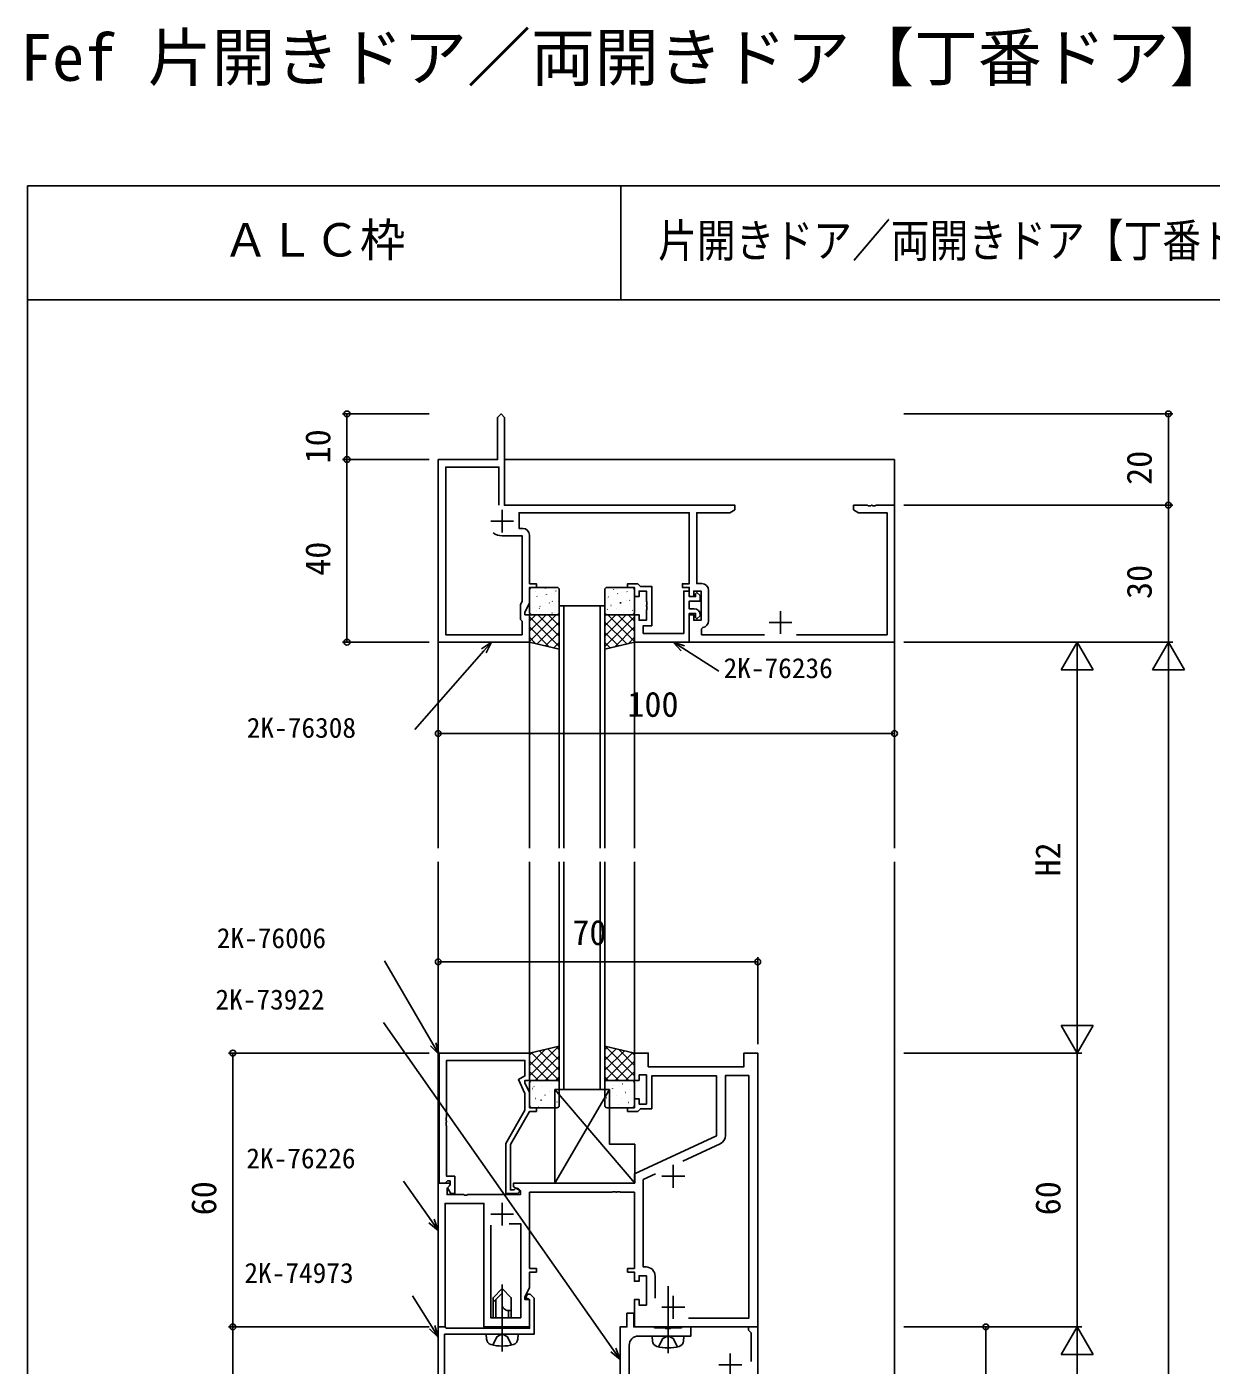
# Model space of a CAD drawing. Units: millimetres, scale not verified. Extents: x -437 to 438, y -344 to 341.
# Drawn here: x -436.9 to -177.3, y 47.9 to 341.1 of the extents above; entities that cross this region are included whole.
import ezdxf
from ezdxf.enums import TextEntityAlignment as Align

# ---------------------------------------------------------------- set-up
doc = ezdxf.new("R2010")
doc.units = ezdxf.units.MM
doc.header["$LTSCALE"] = 2
for name, color, linetype in [('0-1_USER1', 3, 'Continuous'), ('0-2_YKK_11', 7, 'Continuous'), ('0-3_YKK_12', 2, 'Continuous'), ('0-4_YKK_13', 4, 'Continuous'), ('0-6_YKK_D', 6, 'Continuous'), ('0-7_YKK_ZWAK', 7, 'Continuous')]:
    doc.layers.add(name, color=color, linetype=linetype)
doc.styles.add('ＭＳ ゴシック', font='')
doc.styles.get('ＭＳ ゴシック').set_extended_font_data('MS Gothic')

msp = doc.modelspace()

# ---------------------------------------------------------------- linework, layer by layer
at = {"layer": '0-2_YKK_11'}
for p, q in [((-332.7, 235.3), (-332.7, 230.3)), ((-335.2, 232.8), (-330.2, 232.8)), ((-287.47, 217.63), (-287.47, 210.97)), ((-271.7, 213.1), (-271.7, 208.1)), ((-274.2, 210.6), (-269.2, 210.6)), ((-284.925, 96.426), (-293.077, 92.624)), ((-295.2, 91.8), (-295.2, 86.8)), ((-297.7, 89.3), (-292.7, 89.3)), ((-332.7, 83.5), (-332.7, 78.5)), ((-335.2, 81), (-330.2, 81)), ((-299.17, 67.43), (-299.17, 62.6)), ((-295.2, 63.1), (-295.2, 58.1)), ((-297.7, 60.6), (-292.7, 60.6)), ((-304.85, 40.3), (-304.85, 52.3)), ((-282.7, 50.5), (-282.7, 45.5)), ((-285.2, 48), (-280.2, 48))]:
    msp.add_line(p, q, dxfattribs=at)
for points in [[(-326.7, 229.73), (-326.7, 219.1), (-325.2, 219.1), (-325.2, 218.3), (-326.7, 218.3), (-326.7, 214.945), (-327.7, 212.8), (-327.7, 212.3), (-326.7, 212.3), (-326.7, 206.3), (-346.7, 206.3), (-346.7, 246.3), (-333.7, 246.3), (-333.7, 255.55), (-332.95, 256.3), (-332.2, 255.55), (-332.2, 236.3), (-281.7, 236.3), (-281.7, 235.3), (-282.791, 234.67), (-290.07, 234.67), (-290.07, 219.13), (-288.97, 219.13)], [(-333.4, 236.3), (-333.4, 244.67), (-345.07, 244.67), (-345.07, 207.93), (-328.33, 207.93), (-328.33, 210.93), (-328.7, 211.3), (-328.7, 214.512), (-328.33, 215.306), (-328.33, 229.6), (-332.7, 229.6)], [(-268.164, 207.93), (-248.33, 207.93), (-248.33, 234.67), (-254.609, 234.67), (-255.7, 235.3), (-255.7, 236.3), (-252.658, 236.3), (-252.475, 236.18), (-251.925, 236.18), (-251.742, 236.3), (-251.658, 236.3), (-251.475, 236.18), (-250.925, 236.18), (-250.742, 236.3), (-246.7, 236.3), (-246.7, 206.3), (-291.7, 206.3), (-291.7, 212.3), (-290.7, 212.3), (-290.7, 211.1), (-289.1, 211.1), (-289.1, 217.5), (-290.7, 217.5), (-290.7, 216.3), (-291.7, 216.3), (-291.7, 218.3), (-293.2, 218.3), (-293.2, 219.1), (-291.7, 219.1), (-291.7, 234.67), (-329, 234.67), (-329, 231.23), (-328.2, 231.23)], [(-291.7, 206.3), (-303.7, 206.3), (-303.7, 212.3), (-302.7, 212.3), (-302.7, 211.1), (-301.1, 211.1), (-301.1, 213.342), (-300.98, 213.525), (-300.98, 214.075), (-301.1, 214.258), (-301.1, 214.342), (-300.98, 214.525), (-300.98, 215.075), (-301.1, 215.258), (-301.1, 217.5), (-302.7, 217.5), (-302.7, 216.3), (-303.7, 216.3), (-303.7, 218.3), (-305.2, 218.3), (-305.2, 219.1), (-303, 219.1), (-302.7, 218.8), (-302.4, 218.5), (-299.9, 218.5), (-299.9, 209.9), (-301.77, 209.9), (-301.77, 208.23), (-292.9, 208.23), (-292.9, 217.5), (-291.7, 217.5), (-291.7, 216.3), (-290.3, 216.3), (-290.3, 216.9), (-290, 217.2), (-289.3, 216.5), (-289.3, 215.3), (-291.7, 215.3), (-291.7, 213.6), (-290.6, 213.6)], [(-289.3, 212.3), (-289.3, 212.1), (-290, 211.4), (-290.3, 211.7), (-290.3, 212.6), (-291.7, 212.6), (-291.7, 206.3)], [(-288.745, 209.487), (-289, 209.19), (-289, 207.93), (-275.236, 207.93)], [(-276.7, 56.3), (-276.7, 116.3), (-279.7, 116.3), (-279.7, 113.3), (-300.7, 113.3), (-300.7, 116.3), (-303.7, 116.3), (-303.7, 110.3), (-302.7, 110.3), (-302.7, 111.5), (-301.1, 111.5), (-301.1, 105.1), (-302.7, 105.1), (-302.7, 106.3), (-303.7, 106.3), (-303.7, 104.3), (-305.2, 104.3), (-305.2, 103.5), (-303, 103.5), (-302.7, 103.8), (-302.4, 104.1), (-299.9, 104.1), (-299.9, 111.3), (-285.7, 111.3), (-285.7, 98.194), (-303.7, 89.8), (-303.7, 87.8), (-330.2, 87.8), (-330.2, 87), (-328.7, 86.134), (-328.7, 85.3), (-340.242, 85.3), (-340.425, 85.18), (-340.975, 85.18), (-341.158, 85.3), (-344.77, 85.3), (-344.77, 86.706), (-344.064, 87.412), (-344.224, 87.8), (-346.7, 87.8)], [(-346.5, 116.3), (-346.5, 87.8), (-345.17, 87.8), (-344.87, 88.1), (-344.67, 88.3), (-344.1, 88.3), (-344.1, 87.374), (-344.674, 86.8), (-343.923, 85.5), (-343.1, 85.5), (-343.1, 89.3), (-344.87, 89.3), (-344.87, 100.342), (-344.99, 100.525), (-344.99, 101.075), (-344.87, 101.258), (-344.87, 101.342), (-344.99, 101.525), (-344.99, 102.075), (-344.87, 102.258), (-344.87, 114.67), (-327.7, 114.67), (-327.7, 111.3), (-329.12, 110.48), (-327.7, 107.434), (-327.7, 103.768), (-331.9, 96.493), (-331.9, 85.5), (-329.5, 85.5)], [(-329.999, 86.433), (-330.248, 86.3), (-330.9, 86.3), (-330.9, 96.225), (-326.7, 103.5), (-325.2, 103.5), (-325.2, 104.3), (-326.7, 104.3), (-326.7, 107.655), (-327.7, 109.8), (-327.7, 110.3), (-326.7, 110.3), (-326.7, 116.3), (-346.5, 116.3)], [(-291.837, 58.23), (-278.63, 58.23), (-278.63, 111.37), (-283.77, 111.37), (-283.77, 98.238)], [(-299.111, 89.81), (-301.77, 88.57), (-301.77, 69.43), (-301.17, 69.43)], [(-346.7, 87.8), (-346.7, 56.3), (-345.2, 56.3), (-345.2, 83.37), (-336.7, 83.37), (-336.7, 56.3), (-326.7, 56.3), (-326.7, 62.3), (-327.7, 62.3), (-327.7, 62.8), (-326.7, 64.945), (-326.7, 68.3), (-325.2, 68.3), (-325.2, 69.1), (-326.7, 69.1), (-326.7, 85.8), (-308.658, 85.8), (-308.475, 85.92), (-307.925, 85.92), (-307.742, 85.8), (-307.658, 85.8), (-307.475, 85.92), (-306.925, 85.92), (-306.742, 85.8), (-303.7, 85.8), (-303.7, 69.1), (-305.2, 69.1), (-305.2, 68.3), (-303.7, 68.3), (-303.7, 66.3), (-302.7, 66.3), (-302.7, 67.5), (-301.1, 67.5), (-301.1, 61.1), (-302.7, 61.1), (-302.7, 62.3), (-303.7, 62.3), (-303.7, 56.3), (-276.7, 56.3)], [(-331.15, 78.9), (-328.63, 78.9), (-328.63, 58.3), (-335.2, 58.3), (-335.2, 78.6)], [(-345.5, 37.3), (-345.5, 36.3), (-346.7, 36.3), (-346.7, 56.3), (-345.3, 56.3), (-345.106, 56.15), (-344.913, 56), (-326.7, 56), (-326.7, 62.2), (-327, 62.5), (-327.373, 62.5), (-327.512, 62.719), (-327.148, 63.5), (-326.586, 63.5), (-325.7, 62.614), (-325.7, 54.7), (-345.3, 54.7), (-345.3, 41), (-340.4, 41)], [(-302.85, 54.3), (-291.35, 54.3), (-291.35, 56.3), (-293.177, 56.3), (-293.35, 56.2), (-293.523, 56.1), (-295.679, 56.1), (-295.871, 55.957), (-296.829, 55.957), (-297.021, 56.1), (-299.177, 56.1), (-299.35, 56.2), (-299.523, 56.3), (-303.85, 56.3), (-303.85, 59.3), (-305.35, 59.3), (-305.35, 56.3), (-306.85, 56.3), (-306.85, 42.3)], [(-278.1, 48.7), (-278.1, 55), (-278.4, 55.3), (-278.7, 55.6), (-278.7, 56.3), (-276.7, 56.3), (-276.7, 36.3)]]:
    msp.add_lwpolyline(points, dxfattribs=at)
for centre, radius, start, end in [((-332.7, 232.8), 3.2, 231.63348, 269.99999), ((-328.2, 229.73), 1.5, 0.00001, 89.99999), ((-288.97, 217.63), 1.5, 0.00001, 89.99999), ((-290.6, 212.3), 1.3, 0.00001, 89.99999), ((-288.97, 210.97), 1.5, 278.62693, 360), ((-285.77, 98.238), 2, 295.00002, 0.00002), ((-329.5, 86.1), 0.6, 270.00003, 146.25104), ((-301.17, 67.43), 2, 0.00001, 89.99999), ((-302.85, 52.3), 2, 90.00001, 179.99999)]:
    msp.add_arc(centre, radius, start, end, dxfattribs=at)
at = {"layer": '0-3_YKK_12'}
for p, q in [((-346.7, 246.3), (-346.7, 161.2)), ((-334, 246.3), (-346.7, 246.3)), ((-246.7, 246.3), (-332.2, 246.3)), ((-246.7, 161.2), (-246.7, 246.3)), ((-310.198, 214.299), (-320.2, 214.299)), ((-320.2, 161.2), (-320.2, 214.299)), ((-319.2, 214.299), (-319.2, 161.2)), ((-311.2, 161.2), (-311.2, 214.299)), ((-310.2, 214.299), (-310.2, 161.2)), ((-326.7, 161.2), (-326.7, 206.3)), ((-303.7, 161.2), (-303.7, 206.3)), ((-346.7, 158.2), (-346.7, 34.83)), ((-326.7, 116.1), (-326.7, 158.2)), ((-320.2, 108.3), (-320.2, 158.2)), ((-319.2, 158.2), (-319.2, 108.3)), ((-311.2, 108.3), (-311.2, 158.2)), ((-310.2, 158.2), (-310.2, 108.3)), ((-303.7, 116.1), (-303.7, 158.2)), ((-246.7, -109.2), (-246.7, 158.2)), ((-310.2, 108.3), (-320.2, 108.3))]:
    msp.add_line(p, q, dxfattribs=at)
at = {"layer": '0-4_YKK_13'}
for p, q in [((-326.698, 217.799), (-326.698, 212.799)), ((-320.698, 218.299), (-326.198, 218.299)), ((-325.656, 218.253), (-325.612, 218.229)), ((-325.344, 217.449), (-325.337, 217.441)), ((-323.211, 218.155), (-323.165, 218.067)), ((-320.964, 217.53), (-320.92, 217.506)), ((-320.198, 212.799), (-320.198, 217.799)), ((-310.2, 212.799), (-310.2, 217.799)), ((-309.7, 218.299), (-304.2, 218.299)), ((-308.294, 217.896), (-308.248, 217.808)), ((-307.747, 217.873), (-307.741, 217.865)), ((-305.349, 217.381), (-305.305, 217.357)), ((-303.72, 217.39), (-303.713, 217.382)), ((-303.7, 217.799), (-303.7, 212.799)), ((-325.065, 216.364), (-325.021, 216.34)), ((-324.422, 214.172), (-324.378, 214.148)), ((-323.136, 214.983), (-323.129, 214.976)), ((-322.988, 216.796), (-322.944, 216.772)), ((-322.397, 214.906), (-322.353, 214.882)), ((-321.705, 215.304), (-321.658, 215.215)), ((-321.316, 216.966), (-321.31, 216.959)), ((-320.32, 215.338), (-320.277, 215.315)), ((-309.533, 215.853), (-309.527, 215.845)), ((-309.45, 216.214), (-309.406, 216.19)), ((-308.859, 214.324), (-308.815, 214.3)), ((-307.425, 216.948), (-307.381, 216.924)), ((-306.788, 215.045), (-306.741, 214.956)), ((-306.782, 214.757), (-306.738, 214.733)), ((-305.539, 215.407), (-305.532, 215.4)), ((-304.757, 215.491), (-304.713, 215.467)), ((-320.843, 212.299), (-326.7, 206.442)), ((-323.088, 212.299), (-326.7, 208.687)), ((-325.334, 212.299), (-326.7, 210.933)), ((-326.7, 211.875), (-320.2, 205.375)), ((-326.498, 213.74), (-326.454, 213.716)), ((-326.198, 212.299), (-320.698, 212.299)), ((-325.188, 213.261), (-325.182, 213.254)), ((-324.879, 212.299), (-320.2, 207.62)), ((-324.594, 213.779), (-324.547, 213.691)), ((-322.634, 212.299), (-320.2, 209.865)), ((-321.754, 212.715), (-321.71, 212.691)), ((-321.161, 212.779), (-321.154, 212.771)), ((-320.389, 212.299), (-320.2, 212.11)), ((-305.521, 212.299), (-310.2, 207.62)), ((-307.766, 212.299), (-310.2, 209.865)), ((-310.011, 212.299), (-310.2, 212.11)), ((-303.7, 211.875), (-310.2, 205.375)), ((-304.2, 212.299), (-309.7, 212.299)), ((-309.677, 213.52), (-309.63, 213.432)), ((-309.557, 212.299), (-303.7, 206.442)), ((-307.592, 213.685), (-307.585, 213.678)), ((-307.312, 212.299), (-303.7, 208.687)), ((-306.191, 212.867), (-306.147, 212.843)), ((-305.066, 212.299), (-303.7, 210.933)), ((-304.114, 213.299), (-304.07, 213.275)), ((-326.7, 209.63), (-322.37, 205.3)), ((-320.2, 210.697), (-324.992, 205.905)), ((-320.2, 208.452), (-323.168, 205.484)), ((-310.2, 210.697), (-305.408, 205.905)), ((-310.2, 208.452), (-307.232, 205.484)), ((-303.7, 209.63), (-308.03, 205.3)), ((-326.7, 207.385), (-325.288, 205.973)), ((-320.2, 206.207), (-321.344, 205.063)), ((-310.2, 206.207), (-309.056, 205.063)), ((-303.7, 207.385), (-305.112, 205.973)), ((-320.245, 117.791), (-326.7, 111.336)), ((-320.848, 117.651), (-320.2, 117.003)), ((-309.552, 117.651), (-310.2, 117.003)), ((-310.155, 117.791), (-303.7, 111.336)), ((-323.164, 117.117), (-326.7, 113.581)), ((-326.082, 116.444), (-326.7, 115.826)), ((-326.7, 114.523), (-322.478, 110.301)), ((-326.32, 116.389), (-320.233, 110.301)), ((-320.2, 115.59), (-325.489, 110.301)), ((-324.496, 116.81), (-320.2, 112.513)), ((-322.672, 117.23), (-320.2, 114.758)), ((-307.728, 117.23), (-310.2, 114.758)), ((-305.904, 116.81), (-310.2, 112.513)), ((-310.2, 115.59), (-304.911, 110.301)), ((-304.08, 116.389), (-310.167, 110.301)), ((-303.7, 114.523), (-307.922, 110.301)), ((-307.236, 117.117), (-303.7, 113.581)), ((-304.318, 116.444), (-303.7, 115.826)), ((-326.7, 112.278), (-324.723, 110.301)), ((-320.2, 113.345), (-323.244, 110.301)), ((-310.2, 113.345), (-307.156, 110.301)), ((-303.7, 112.278), (-305.677, 110.301)), ((-326.698, 104.801), (-326.698, 109.801)), ((-326.198, 110.301), (-320.698, 110.301)), ((-326.021, 108.523), (-325.977, 108.499)), ((-325.726, 109), (-325.679, 108.911)), ((-324.328, 110.054), (-324.322, 110.046)), ((-323.944, 108.955), (-323.9, 108.931)), ((-321.919, 109.689), (-321.876, 109.665)), ((-320.2, 111.1), (-320.999, 110.301)), ((-320.334, 109.608), (-320.327, 109.601)), ((-320.198, 109.801), (-320.198, 104.801)), ((-310.2, 111.1), (-309.401, 110.301)), ((-310.2, 109.801), (-310.2, 104.801)), ((-304.2, 110.301), (-309.7, 110.301)), ((-308.551, 108.495), (-308.544, 108.488)), ((-308.381, 109.107), (-308.337, 109.083)), ((-307.919, 110.265), (-307.873, 110.177)), ((-306.305, 109.54), (-306.261, 109.516)), ((-304.28, 110.274), (-304.236, 110.25)), ((-303.7, 104.801), (-303.7, 109.801)), ((-326.148, 108.071), (-326.141, 108.064)), ((-325.378, 106.331), (-325.334, 106.307)), ((-324.219, 106.148), (-324.173, 106.06)), ((-324.173, 105.866), (-324.166, 105.859)), ((-323.353, 107.065), (-323.309, 107.041)), ((-322.387, 107.886), (-322.38, 107.879)), ((-321.276, 107.498), (-321.232, 107.474)), ((-321.15, 108.3), (-303.65, 87.8)), ((-309.15, 108.3), (-321.15, 87.8)), ((-320.685, 105.608), (-320.641, 105.584)), ((-309.814, 106.483), (-309.771, 106.459)), ((-309.302, 105.889), (-309.256, 105.801)), ((-307.738, 106.916), (-307.694, 106.892)), ((-306.576, 106.29), (-306.569, 106.283)), ((-305.713, 107.65), (-305.669, 107.626)), ((-304.79, 108.31), (-304.783, 108.303)), ((-320.698, 104.301), (-326.198, 104.301)), ((-324.786, 104.441), (-324.742, 104.417)), ((-322.71, 104.874), (-322.666, 104.85)), ((-309.7, 104.301), (-304.2, 104.301)), ((-308.395, 104.308), (-308.389, 104.301)), ((-307.147, 105.026), (-307.103, 105.002)), ((-305.07, 105.458), (-305.026, 105.434)), ((-332.7, 50.947), (-332.7, 65.626)), ((-296.35, 50.547), (-296.35, 65.23)), ((-334.7, 61.7), (-332.7, 63.7)), ((-334.1, 58.3), (-334.1, 62.3)), ((-331.3, 59.9), (-330.7, 59.9)), ((-331.3, 58.3), (-331.3, 59.9)), ((-336.2, 54.7), (-336.102, 53.581)), ((-336.2, 54.7), (-329.2, 54.7)), ((-329.2, 54.7), (-329.298, 53.581)), ((-299.85, 54.3), (-299.752, 53.181)), ((-299.85, 54.3), (-292.85, 54.3)), ((-292.85, 54.3), (-292.948, 53.181))]:
    msp.add_line(p, q, dxfattribs=at)
for points in [[(-320.2, 204.799), (-326.7, 206.299), (-326.7, 212.299), (-320.2, 212.299)], [(-310.2, 204.799), (-303.7, 206.299), (-303.7, 212.299), (-310.2, 212.299)], [(-320.2, 117.801), (-326.7, 116.301), (-326.7, 110.301), (-320.2, 110.301)], [(-310.2, 117.801), (-303.7, 116.301), (-303.7, 110.301), (-310.2, 110.301)], [(-309.15, 108.3), (-321.15, 108.3), (-321.15, 87.8), (-303.65, 87.8), (-303.65, 96.3), (-309.15, 96.3)]]:
    msp.add_lwpolyline(points, close=True, dxfattribs=at)
for points in [[(-334.7, 58.3), (-334.7, 62.7), (-332.7, 64.7)], [(-330.7, 58.319), (-330.7, 62.7), (-332.7, 64.7)], [(-334.75, 52.337), (-333.845, 54.152), (-332.7, 54.761)], [(-330.65, 52.337), (-331.555, 54.152), (-332.7, 54.761)], [(-298.4, 51.937), (-297.495, 53.752), (-296.35, 54.361)], [(-294.3, 51.937), (-295.205, 53.752), (-296.35, 54.361)]]:
    msp.add_lwpolyline(points, dxfattribs=at)
for centre, radius, start, end in [((-326.198, 217.799), 0.5, 90, 180), ((-320.698, 217.799), 0.5, 0, 90), ((-309.7, 217.799), 0.5, 90, 180), ((-304.2, 217.799), 0.5, 0, 90), ((-326.198, 212.799), 0.5, 180, 270), ((-320.698, 212.799), 0.5, 270, 0), ((-309.7, 212.799), 0.5, 180, 270), ((-304.2, 212.799), 0.5, 270, 0), ((-326.198, 109.801), 0.5, 90, 180), ((-320.698, 109.801), 0.5, 0, 90), ((-309.7, 109.801), 0.5, 90, 180), ((-304.2, 109.801), 0.5, 360, 90), ((-326.198, 104.801), 0.5, 180, 270), ((-320.698, 104.801), 0.5, 270, 0), ((-309.7, 104.801), 0.5, 180, 270), ((-304.2, 104.801), 0.5, 270, 0), ((-331.367, 61.232), 1.333, 180, 272.86598), ((-334.807, 53.694), 1.3, 185, 254.11915), ((-330.593, 53.694), 1.3, 285.88085, 355), ((-298.457, 53.294), 1.3, 185, 254.11915), ((-294.243, 53.294), 1.3, 285.88085, 355), ((-332.7, 61.1), 9, 254.11915, 285.88085), ((-296.35, 60.7), 9, 254.11915, 285.88085)]:
    msp.add_arc(centre, radius, start, end, dxfattribs=at)
at = {"layer": '0-6_YKK_D'}
for p, q in [((-348.7, 256.3), (-367.7, 256.3)), ((-366.7, 246.3), (-366.7, 256.3)), ((-244.7, 256.3), (-185.7, 256.3)), ((-186.7, 236.3), (-186.7, 256.3)), ((-348.7, 246.3), (-367.7, 246.3)), ((-348.7, 246.3), (-367.7, 246.3)), ((-366.7, 206.3), (-366.7, 246.3)), ((-244.7, 236.3), (-185.7, 236.3)), ((-244.7, 236.3), (-185.7, 236.3)), ((-186.7, 206.3), (-186.7, 236.3)), ((-348.7, 206.3), (-367.7, 206.3)), ((-244.7, 206.3), (-205.7, 206.3)), ((-244.7, 206.3), (-185.7, 206.3)), ((-244.7, 206.3), (-185.7, 206.3)), ((-206.7, 206.3), (-210.2, 200.238)), ((-206.7, 206.3), (-203.2, 200.238)), ((-206.7, 206.3), (-206.7, 194.176)), ((-186.7, 206.3), (-190.2, 200.238)), ((-186.7, 206.3), (-183.2, 200.238)), ((-186.7, 206.3), (-186.7, 194.176)), ((-346.7, 204.3), (-346.7, 185.3)), ((-246.7, 204.3), (-246.7, 185.3)), ((-210.2, 200.238), (-203.2, 200.238)), ((-190.2, 200.238), (-183.2, 200.238)), ((-206.7, 199.3), (-206.7, 123.3)), ((-186.7, -236.7), (-186.7, 199.3)), ((-346.7, 186.3), (-246.7, 186.3)), ((-346.7, 118.271), (-346.7, 137.3)), ((-346.7, 136.3), (-276.7, 136.3)), ((-276.7, 118.271), (-276.7, 137.3)), ((-206.7, 116.3), (-206.7, 128.424)), ((-206.7, 116.3), (-210.2, 122.362)), ((-203.2, 122.362), (-210.2, 122.362)), ((-206.7, 116.3), (-203.2, 122.362)), ((-348.7, 116.3), (-392.7, 116.3)), ((-391.7, 116.3), (-391.7, 56.3)), ((-244.7, 116.3), (-205.7, 116.3)), ((-244.7, 116.3), (-205.7, 116.3)), ((-206.7, 116.3), (-206.7, 56.3)), ((-348.7, 56.3), (-392.7, 56.3)), ((-348.7, 56.3), (-392.7, 56.3)), ((-391.7, 36.3), (-391.7, 56.3)), ((-244.7, 56.3), (-205.7, 56.3)), ((-244.7, 56.3), (-225.7, 56.3)), ((-244.7, 56.3), (-205.7, 56.3)), ((-226.7, 56.3), (-226.7, 36.3)), ((-206.7, 56.3), (-210.2, 50.238)), ((-206.7, 56.3), (-203.2, 50.238)), ((-206.7, 56.3), (-206.7, 44.176)), ((-210.2, 50.238), (-203.2, 50.238)), ((-206.7, -236.7), (-206.7, 49.3))]:
    msp.add_line(p, q, dxfattribs=at)
for points in [[(-335.061, 206.3), (-336.741, 204.382), (-351.809, 187.181)], [(-337.255, 204.832), (-335.061, 206.3), (-336.227, 203.932)], [(-293.46, 204.39), (-295.207, 206.3), (-292.739, 205.52)], [(-295.207, 206.3), (-293.099, 204.955), (-285.235, 199.935)], [(-346.5, 116), (-347.786, 118.202), (-358.449, 136.46)], [(-306.85, 49.15), (-308.315, 51.237), (-358.716, 123.006)], [(-347.196, 118.547), (-346.5, 116), (-348.376, 117.857)], [(-346.7, 77.448), (-348.175, 79.528), (-354.333, 88.216)], [(-347.617, 79.924), (-346.7, 77.448), (-348.732, 79.133)], [(-346.7, 54.09), (-348.057, 56.25), (-352.367, 63.111)], [(-347.478, 56.613), (-346.7, 54.09), (-348.635, 55.886)], [(-307.756, 51.63), (-306.85, 49.15), (-308.875, 50.844)]]:
    msp.add_lwpolyline(points, dxfattribs=at)
for centre in [(-366.7, 256.3), (-186.7, 256.3), (-366.7, 246.3), (-366.7, 246.3), (-186.7, 236.3), (-186.7, 236.3), (-366.7, 206.3), (-346.7, 186.3), (-246.7, 186.3), (-346.7, 136.3), (-276.7, 136.3), (-391.7, 116.3), (-391.7, 56.3), (-391.7, 56.3), (-226.7, 56.3)]:
    msp.add_circle(centre, 0.637, dxfattribs=at)
at = {"layer": '0-7_YKK_ZWAK'}
for p, q in [((-436.7, 306.3), (-436.7, -343.7)), ((438.3, 306.3), (-436.7, 306.3)), ((-306.7, 306.3), (-306.7, 281.3)), ((438.3, 281.3), (-436.7, 281.3))]:
    msp.add_line(p, q, dxfattribs=at)

# ---------------------------------------------------------------- texts
at = {"layer": '0-1_USER1', "style": 'ＭＳ ゴシック'}
for s, height, p in [('Fef 片開きドア／両開きドア【丁番ドア】', 10.26, (-438.288, 326.198)), ('ＡＬＣ枠', 7.331, (-393.887, 288.573))]:
    msp.add_text(s, height=height, dxfattribs=at).set_placement(p, align=Align.BOTTOM_LEFT)
at = {"layer": '0-1_USER1', "style": 'ＭＳ ゴシック', "width": 0.85}
msp.add_text('片開きドア／両開きドア【丁番ドア】 かまちタイプ［一般仕様］ 100見込 たてかまち100㎜見付 枠：23㎜溝幅 障子：23㎜溝幅', height=7.331, dxfattribs=at).set_placement((-298.526, 288.431), align=Align.BOTTOM_LEFT)
at = {"layer": '0-6_YKK_D', "style": 'ＭＳ ゴシック'}
for s, p in [('10', (-368.7, 245.462)), ('20', (-188.7, 240.76)), ('40', (-368.7, 220.845)), ('30', (-188.7, 215.76)), ('H2', (-208.7, 154.972)), ('60', (-393.7, 80.739)), ('60', (-208.7, 80.739))]:
    msp.add_text(s, height=5.499, rotation=90, dxfattribs=at).set_placement(p, align=Align.BOTTOM_LEFT)
for s, height, p in [('2K-76236', 4.399, (-284.179, 197.1)), ('100', 5.499, (-305.265, 188.3)), ('2K-76308', 4.399, (-388.662, 184.038)), ('2K-76006', 4.399, (-395.233, 137.96)), ('70', 5.499, (-317.325, 138.3)), ('2K-73922', 4.399, (-395.534, 124.506)), ('2K-76226', 4.399, (-388.767, 89.716)), ('2K-74973', 4.399, (-389.186, 64.611))]:
    msp.add_text(s, height=height, dxfattribs=at).set_placement(p, align=Align.BOTTOM_LEFT)

doc.saveas('drawing.dxf')
